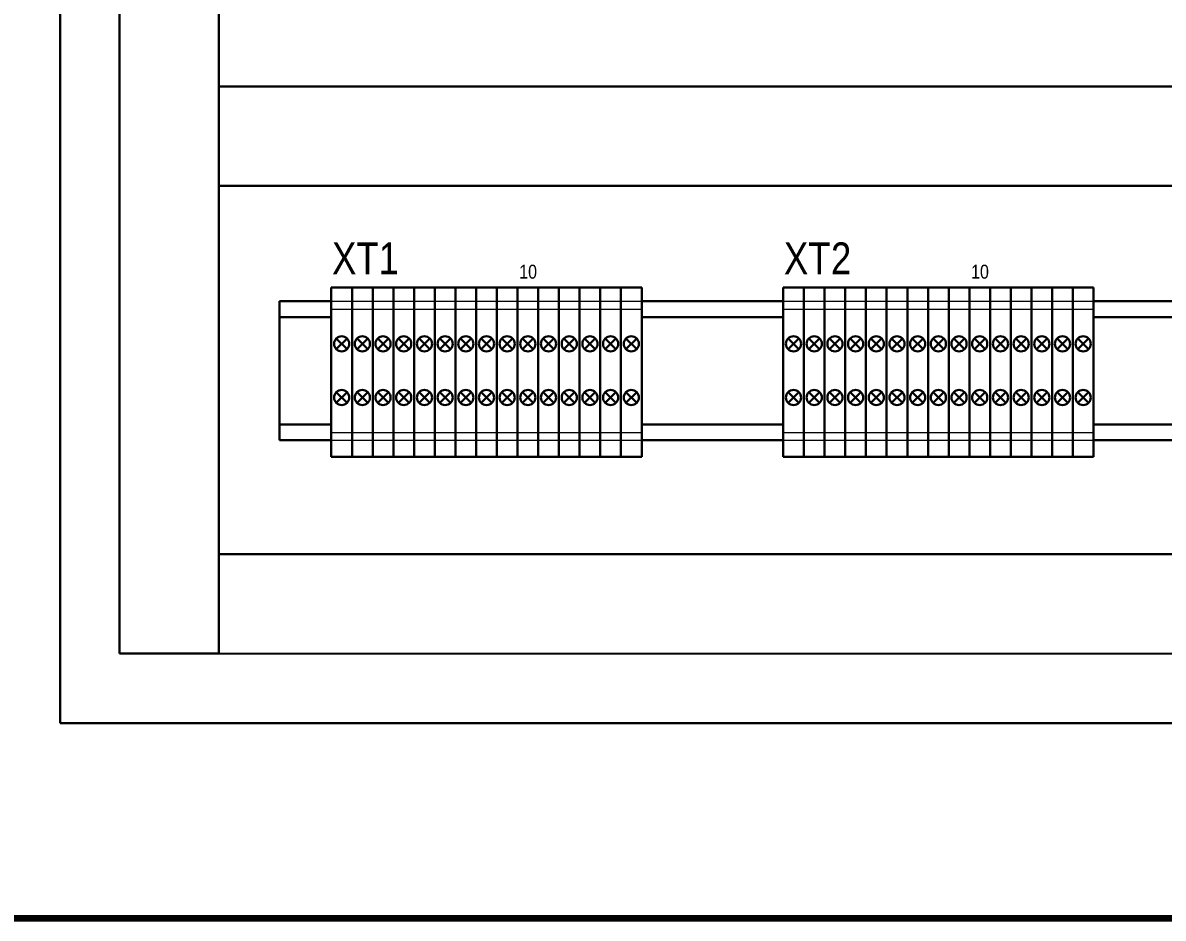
# Model space of a CAD drawing. Header units: millimetres. Extents: x -6000 to 26000, y -6000 to 26000.
# Drawn here: x 69.39 to 109.26, y -3897.21 to -3865.9 of the extents above; entities that cross this region are included whole.
import ezdxf

# ---------------------------------------------------------------- set-up
doc = ezdxf.new("R2010")
doc.units = ezdxf.units.MM
doc.header["$MEASUREMENT"] = 0
for name, color, linetype, lineweight in [('0_Ном._пера__246', 7, 'Continuous', 100), ('Чертеж и Рисунок_Ном._пера__1', 7, 'Continuous', 15), ('Чертеж и Рисунок_Ном._пера__21', 7, 'Continuous', 30)]:
    doc.layers.add(name, color=color, linetype=linetype, lineweight=lineweight)
doc.styles.add('СГЕНЕРИР_СТИЛЬ_1', font='ARIALN.TTF')

msp = doc.modelspace()

# ---------------------------------------------------------------- linework, layer by layer
at = {"layer": '0_Ном._пера__246', "color": 7, "linetype": 'Continuous', "lineweight": 100, "flags": 128}
msp.add_lwpolyline([(415, -3897.207), (415, -3610.207), (20, -3610.207), (20, -3897.207)], close=True, dxfattribs=at)
at = {"layer": 'Чертеж и Рисунок_Ном._пера__1', "color": 7, "linetype": 'Continuous', "lineweight": 15}
for p, q in [((80.174, -3875.627), (80.897, -3875.627)), ((80.174, -3875.905), (80.897, -3875.905)), ((80.897, -3875.627), (81.621, -3875.627)), ((80.897, -3875.905), (81.621, -3875.905)), ((81.621, -3875.627), (82.344, -3875.627)), ((81.621, -3875.905), (82.344, -3875.905)), ((82.344, -3875.627), (83.067, -3875.627)), ((82.344, -3875.905), (83.067, -3875.905)), ((83.067, -3875.627), (83.791, -3875.627)), ((83.067, -3875.905), (83.791, -3875.905)), ((83.791, -3875.627), (84.514, -3875.627)), ((83.791, -3875.905), (84.514, -3875.905)), ((84.514, -3875.627), (85.237, -3875.627)), ((84.514, -3875.905), (85.237, -3875.905)), ((85.237, -3875.627), (85.961, -3875.627)), ((85.237, -3875.905), (85.961, -3875.905)), ((85.961, -3875.627), (86.684, -3875.627)), ((85.961, -3875.905), (86.684, -3875.905)), ((86.684, -3875.627), (87.407, -3875.627)), ((86.684, -3875.905), (87.407, -3875.905)), ((87.407, -3875.627), (88.131, -3875.627)), ((87.407, -3875.905), (88.131, -3875.905)), ((88.131, -3875.627), (88.854, -3875.627)), ((88.131, -3875.905), (88.854, -3875.905)), ((88.854, -3875.627), (89.577, -3875.627)), ((88.854, -3875.905), (89.577, -3875.905)), ((89.577, -3875.627), (90.301, -3875.627)), ((89.577, -3875.905), (90.301, -3875.905)), ((90.301, -3875.627), (91.024, -3875.627)), ((90.301, -3875.905), (91.024, -3875.905)), ((95.972, -3875.627), (96.695, -3875.627)), ((95.972, -3875.905), (96.695, -3875.905)), ((96.695, -3875.627), (97.418, -3875.627)), ((96.695, -3875.905), (97.418, -3875.905)), ((97.418, -3875.627), (98.142, -3875.627)), ((97.418, -3875.905), (98.142, -3875.905)), ((98.142, -3875.627), (98.865, -3875.627)), ((98.142, -3875.905), (98.865, -3875.905)), ((98.865, -3875.627), (99.588, -3875.627)), ((98.865, -3875.905), (99.588, -3875.905)), ((99.588, -3875.627), (100.312, -3875.627)), ((99.588, -3875.905), (100.312, -3875.905)), ((100.312, -3875.627), (101.035, -3875.627)), ((100.312, -3875.905), (101.035, -3875.905)), ((101.035, -3875.627), (101.758, -3875.627)), ((101.035, -3875.905), (101.758, -3875.905)), ((101.758, -3875.627), (102.482, -3875.627)), ((101.758, -3875.905), (102.482, -3875.905)), ((102.482, -3875.627), (103.205, -3875.627)), ((102.482, -3875.905), (103.205, -3875.905)), ((103.205, -3875.627), (103.928, -3875.627)), ((103.205, -3875.905), (103.928, -3875.905)), ((103.928, -3875.627), (104.652, -3875.627)), ((103.928, -3875.905), (104.652, -3875.905)), ((104.652, -3875.627), (105.375, -3875.627)), ((104.652, -3875.905), (105.375, -3875.905)), ((105.375, -3875.627), (106.098, -3875.627)), ((105.375, -3875.905), (106.098, -3875.905)), ((106.098, -3875.627), (106.822, -3875.627)), ((106.098, -3875.905), (106.822, -3875.905)), ((80.174, -3880.217), (80.897, -3880.217)), ((80.897, -3880.217), (81.621, -3880.217)), ((81.621, -3880.217), (82.344, -3880.217)), ((82.344, -3880.217), (83.067, -3880.217)), ((83.067, -3880.217), (83.791, -3880.217)), ((83.791, -3880.217), (84.514, -3880.217)), ((84.514, -3880.217), (85.237, -3880.217)), ((85.237, -3880.217), (85.961, -3880.217)), ((85.961, -3880.217), (86.684, -3880.217)), ((86.684, -3880.217), (87.407, -3880.217)), ((87.407, -3880.217), (88.131, -3880.217)), ((88.131, -3880.217), (88.854, -3880.217)), ((88.854, -3880.217), (89.577, -3880.217)), ((89.577, -3880.217), (90.301, -3880.217)), ((90.301, -3880.217), (91.024, -3880.217)), ((95.972, -3880.217), (96.695, -3880.217)), ((96.695, -3880.217), (97.418, -3880.217)), ((97.418, -3880.217), (98.142, -3880.217)), ((98.142, -3880.217), (98.865, -3880.217)), ((98.865, -3880.217), (99.588, -3880.217)), ((99.588, -3880.217), (100.312, -3880.217)), ((100.312, -3880.217), (101.035, -3880.217)), ((101.035, -3880.217), (101.758, -3880.217)), ((101.758, -3880.217), (102.482, -3880.217)), ((102.482, -3880.217), (103.205, -3880.217)), ((103.205, -3880.217), (103.928, -3880.217)), ((103.928, -3880.217), (104.652, -3880.217)), ((104.652, -3880.217), (105.375, -3880.217)), ((105.375, -3880.217), (106.098, -3880.217)), ((106.098, -3880.217), (106.822, -3880.217)), ((80.174, -3880.496), (80.897, -3880.496)), ((80.897, -3880.496), (81.621, -3880.496)), ((81.621, -3880.496), (82.344, -3880.496)), ((82.344, -3880.496), (83.067, -3880.496)), ((83.067, -3880.496), (83.791, -3880.496)), ((83.791, -3880.496), (84.514, -3880.496)), ((84.514, -3880.496), (85.237, -3880.496)), ((85.237, -3880.496), (85.961, -3880.496)), ((85.961, -3880.496), (86.684, -3880.496)), ((86.684, -3880.496), (87.407, -3880.496)), ((87.407, -3880.496), (88.131, -3880.496)), ((88.131, -3880.496), (88.854, -3880.496)), ((88.854, -3880.496), (89.577, -3880.496)), ((89.577, -3880.496), (90.301, -3880.496)), ((90.301, -3880.496), (91.024, -3880.496)), ((95.972, -3880.496), (96.695, -3880.496)), ((96.695, -3880.496), (97.418, -3880.496)), ((97.418, -3880.496), (98.142, -3880.496)), ((98.142, -3880.496), (98.865, -3880.496)), ((98.865, -3880.496), (99.588, -3880.496)), ((99.588, -3880.496), (100.312, -3880.496)), ((100.312, -3880.496), (101.035, -3880.496)), ((101.035, -3880.496), (101.758, -3880.496)), ((101.758, -3880.496), (102.482, -3880.496)), ((102.482, -3880.496), (103.205, -3880.496)), ((103.205, -3880.496), (103.928, -3880.496)), ((103.928, -3880.496), (104.652, -3880.496)), ((104.652, -3880.496), (105.375, -3880.496)), ((105.375, -3880.496), (106.098, -3880.496)), ((106.098, -3880.496), (106.822, -3880.496))]:
    msp.add_line(p, q, dxfattribs=at)
at = {"layer": 'Чертеж и Рисунок_Ном._пера__21', "color": 7, "linetype": 'Continuous', "lineweight": 30}
for p, q in [((70.696, -3890.386), (70.696, -3639.989)), ((72.766, -3887.956), (72.766, -3645.752)), ((76.243, -3645.752), (76.243, -3887.956)), ((76.243, -3868.124), (148.571, -3868.124)), ((76.243, -3871.602), (76.243, -3868.124)), ((148.571, -3871.602), (76.243, -3871.602)), ((80.174, -3881.068), (80.174, -3875.156)), ((80.174, -3875.156), (80.897, -3875.156)), ((80.897, -3875.156), (80.897, -3881.068)), ((80.897, -3881.068), (80.897, -3875.156)), ((80.897, -3875.156), (81.621, -3875.156)), ((81.621, -3875.156), (81.621, -3881.068)), ((81.621, -3881.068), (81.621, -3875.156)), ((81.621, -3875.156), (82.344, -3875.156)), ((82.344, -3875.156), (82.344, -3881.068)), ((82.344, -3881.068), (82.344, -3875.156)), ((82.344, -3875.156), (83.067, -3875.156)), ((83.067, -3875.156), (83.067, -3881.068)), ((83.067, -3881.068), (83.067, -3875.156)), ((83.067, -3875.156), (83.791, -3875.156)), ((83.791, -3875.156), (83.791, -3881.068)), ((83.791, -3881.068), (83.791, -3875.156)), ((83.791, -3875.156), (84.514, -3875.156)), ((84.514, -3875.156), (84.514, -3881.068)), ((84.514, -3881.068), (84.514, -3875.156)), ((84.514, -3875.156), (85.237, -3875.156)), ((85.237, -3875.156), (85.237, -3881.068)), ((85.237, -3881.068), (85.237, -3875.156)), ((85.237, -3875.156), (85.961, -3875.156)), ((85.961, -3875.156), (85.961, -3881.068)), ((85.961, -3881.068), (85.961, -3875.156)), ((85.961, -3875.156), (86.684, -3875.156)), ((86.684, -3875.156), (86.684, -3881.068)), ((86.684, -3881.068), (86.684, -3875.156)), ((86.684, -3875.156), (87.407, -3875.156)), ((87.407, -3875.156), (87.407, -3881.068)), ((87.407, -3881.068), (87.407, -3875.156)), ((87.407, -3875.156), (88.131, -3875.156)), ((88.131, -3875.156), (88.131, -3881.068)), ((88.131, -3881.068), (88.131, -3875.156)), ((88.131, -3875.156), (88.854, -3875.156)), ((88.854, -3875.156), (88.854, -3881.068)), ((88.854, -3881.068), (88.854, -3875.156)), ((88.854, -3875.156), (89.577, -3875.156)), ((89.577, -3875.156), (89.577, -3881.068)), ((89.577, -3881.068), (89.577, -3875.156)), ((89.577, -3875.156), (90.301, -3875.156)), ((90.301, -3875.156), (90.301, -3881.068)), ((90.301, -3881.068), (90.301, -3875.156)), ((90.301, -3875.156), (91.024, -3875.156)), ((91.024, -3875.156), (91.024, -3881.068)), ((95.972, -3881.068), (95.972, -3875.156)), ((95.972, -3875.156), (96.695, -3875.156)), ((96.695, -3875.156), (96.695, -3881.068)), ((96.695, -3881.068), (96.695, -3875.156)), ((96.695, -3875.156), (97.418, -3875.156)), ((97.418, -3875.156), (97.418, -3881.068)), ((97.418, -3881.068), (97.418, -3875.156)), ((97.418, -3875.156), (98.142, -3875.156)), ((98.142, -3875.156), (98.142, -3881.068)), ((98.142, -3881.068), (98.142, -3875.156)), ((98.142, -3875.156), (98.865, -3875.156)), ((98.865, -3875.156), (98.865, -3881.068)), ((98.865, -3881.068), (98.865, -3875.156)), ((98.865, -3875.156), (99.588, -3875.156)), ((99.588, -3875.156), (99.588, -3881.068)), ((99.588, -3881.068), (99.588, -3875.156)), ((99.588, -3875.156), (100.312, -3875.156)), ((100.312, -3875.156), (100.312, -3881.068)), ((100.312, -3881.068), (100.312, -3875.156)), ((100.312, -3875.156), (101.035, -3875.156)), ((101.035, -3875.156), (101.035, -3881.068)), ((101.035, -3881.068), (101.035, -3875.156)), ((101.035, -3875.156), (101.758, -3875.156)), ((101.758, -3875.156), (101.758, -3881.068)), ((101.758, -3881.068), (101.758, -3875.156)), ((101.758, -3875.156), (102.482, -3875.156)), ((102.482, -3875.156), (102.482, -3881.068)), ((102.482, -3881.068), (102.482, -3875.156)), ((102.482, -3875.156), (103.205, -3875.156)), ((103.205, -3875.156), (103.205, -3881.068)), ((103.205, -3881.068), (103.205, -3875.156)), ((103.205, -3875.156), (103.928, -3875.156)), ((103.928, -3875.156), (103.928, -3881.068)), ((103.928, -3881.068), (103.928, -3875.156)), ((103.928, -3875.156), (104.652, -3875.156)), ((104.652, -3875.156), (104.652, -3881.068)), ((104.652, -3881.068), (104.652, -3875.156)), ((104.652, -3875.156), (105.375, -3875.156)), ((105.375, -3875.156), (105.375, -3881.068)), ((105.375, -3881.068), (105.375, -3875.156)), ((105.375, -3875.156), (106.098, -3875.156)), ((106.098, -3875.156), (106.098, -3881.068)), ((106.098, -3881.068), (106.098, -3875.156)), ((106.098, -3875.156), (106.822, -3875.156)), ((106.822, -3875.156), (106.822, -3881.068)), ((78.366, -3875.627), (80.174, -3875.627)), ((78.366, -3880.496), (78.366, -3875.627)), ((91.024, -3875.627), (95.972, -3875.627)), ((106.822, -3875.627), (110.07, -3875.627)), ((78.366, -3876.184), (80.174, -3876.184)), ((91.024, -3876.184), (95.972, -3876.184)), ((106.822, -3876.184), (110.07, -3876.184)), ((80.723, -3876.935), (80.349, -3877.31)), ((80.349, -3876.935), (80.723, -3877.31)), ((81.446, -3876.935), (81.072, -3877.31)), ((81.072, -3876.935), (81.446, -3877.31)), ((82.17, -3876.935), (81.795, -3877.31)), ((81.795, -3876.935), (82.17, -3877.31)), ((82.893, -3876.935), (82.519, -3877.31)), ((82.519, -3876.935), (82.893, -3877.31)), ((83.616, -3876.935), (83.242, -3877.31)), ((83.242, -3876.935), (83.616, -3877.31)), ((84.34, -3876.935), (83.965, -3877.31)), ((83.965, -3876.935), (84.34, -3877.31)), ((85.063, -3876.935), (84.689, -3877.31)), ((84.689, -3876.935), (85.063, -3877.31)), ((85.786, -3876.935), (85.412, -3877.31)), ((85.412, -3876.935), (85.786, -3877.31)), ((86.51, -3876.935), (86.135, -3877.31)), ((86.135, -3876.935), (86.51, -3877.31)), ((87.233, -3876.935), (86.858, -3877.31)), ((86.858, -3876.935), (87.233, -3877.31)), ((87.956, -3876.935), (87.582, -3877.31)), ((87.582, -3876.935), (87.956, -3877.31)), ((88.68, -3876.935), (88.305, -3877.31)), ((88.305, -3876.935), (88.68, -3877.31)), ((89.403, -3876.935), (89.028, -3877.31)), ((89.028, -3876.935), (89.403, -3877.31)), ((90.126, -3876.935), (89.752, -3877.31)), ((89.752, -3876.935), (90.126, -3877.31)), ((90.849, -3876.935), (90.475, -3877.31)), ((90.475, -3876.935), (90.849, -3877.31)), ((96.521, -3876.935), (96.146, -3877.31)), ((96.146, -3876.935), (96.521, -3877.31)), ((97.244, -3876.935), (96.87, -3877.31)), ((96.87, -3876.935), (97.244, -3877.31)), ((97.967, -3876.935), (97.593, -3877.31)), ((97.593, -3876.935), (97.967, -3877.31)), ((98.691, -3876.935), (98.316, -3877.31)), ((98.316, -3876.935), (98.691, -3877.31)), ((99.414, -3876.935), (99.04, -3877.31)), ((99.04, -3876.935), (99.414, -3877.31)), ((100.137, -3876.935), (99.763, -3877.31)), ((99.763, -3876.935), (100.137, -3877.31)), ((100.861, -3876.935), (100.486, -3877.31)), ((100.486, -3876.935), (100.861, -3877.31)), ((101.584, -3876.935), (101.21, -3877.31)), ((101.21, -3876.935), (101.584, -3877.31)), ((102.307, -3876.935), (101.933, -3877.31)), ((101.933, -3876.935), (102.307, -3877.31)), ((103.031, -3876.935), (102.656, -3877.31)), ((102.656, -3876.935), (103.031, -3877.31)), ((103.754, -3876.935), (103.38, -3877.31)), ((103.38, -3876.935), (103.754, -3877.31)), ((104.477, -3876.935), (104.103, -3877.31)), ((104.103, -3876.935), (104.477, -3877.31)), ((105.201, -3876.935), (104.826, -3877.31)), ((104.826, -3876.935), (105.201, -3877.31)), ((105.924, -3876.935), (105.549, -3877.31)), ((105.549, -3876.935), (105.924, -3877.31)), ((106.647, -3876.935), (106.273, -3877.31)), ((106.273, -3876.935), (106.647, -3877.31)), ((80.723, -3878.813), (80.349, -3879.188)), ((80.349, -3878.813), (80.723, -3879.188)), ((81.446, -3878.813), (81.072, -3879.188)), ((81.072, -3878.813), (81.446, -3879.188)), ((82.17, -3878.813), (81.795, -3879.188)), ((81.795, -3878.813), (82.17, -3879.188)), ((82.893, -3878.813), (82.519, -3879.188)), ((82.519, -3878.813), (82.893, -3879.188)), ((83.616, -3878.813), (83.242, -3879.188)), ((83.242, -3878.813), (83.616, -3879.188)), ((84.34, -3878.813), (83.965, -3879.188)), ((83.965, -3878.813), (84.34, -3879.188)), ((85.063, -3878.813), (84.689, -3879.188)), ((84.689, -3878.813), (85.063, -3879.188)), ((85.786, -3878.813), (85.412, -3879.188)), ((85.412, -3878.813), (85.786, -3879.188)), ((86.51, -3878.813), (86.135, -3879.188)), ((86.135, -3878.813), (86.51, -3879.188)), ((87.233, -3878.813), (86.858, -3879.188)), ((86.858, -3878.813), (87.233, -3879.188)), ((87.956, -3878.813), (87.582, -3879.188)), ((87.582, -3878.813), (87.956, -3879.188)), ((88.68, -3878.813), (88.305, -3879.188)), ((88.305, -3878.813), (88.68, -3879.188)), ((89.403, -3878.813), (89.028, -3879.188)), ((89.028, -3878.813), (89.403, -3879.188)), ((90.126, -3878.813), (89.752, -3879.188)), ((89.752, -3878.813), (90.126, -3879.188)), ((90.849, -3878.813), (90.475, -3879.188)), ((90.475, -3878.813), (90.849, -3879.188)), ((96.521, -3878.813), (96.146, -3879.188)), ((96.146, -3878.813), (96.521, -3879.188)), ((97.244, -3878.813), (96.87, -3879.188)), ((96.87, -3878.813), (97.244, -3879.188)), ((97.967, -3878.813), (97.593, -3879.188)), ((97.593, -3878.813), (97.967, -3879.188)), ((98.691, -3878.813), (98.316, -3879.188)), ((98.316, -3878.813), (98.691, -3879.188)), ((99.414, -3878.813), (99.04, -3879.188)), ((99.04, -3878.813), (99.414, -3879.188)), ((100.137, -3878.813), (99.763, -3879.188)), ((99.763, -3878.813), (100.137, -3879.188)), ((100.861, -3878.813), (100.486, -3879.188)), ((100.486, -3878.813), (100.861, -3879.188)), ((101.584, -3878.813), (101.21, -3879.188)), ((101.21, -3878.813), (101.584, -3879.188)), ((102.307, -3878.813), (101.933, -3879.188)), ((101.933, -3878.813), (102.307, -3879.188)), ((103.031, -3878.813), (102.656, -3879.188)), ((102.656, -3878.813), (103.031, -3879.188)), ((103.754, -3878.813), (103.38, -3879.188)), ((103.38, -3878.813), (103.754, -3879.188)), ((104.477, -3878.813), (104.103, -3879.188)), ((104.103, -3878.813), (104.477, -3879.188)), ((105.201, -3878.813), (104.826, -3879.188)), ((104.826, -3878.813), (105.201, -3879.188)), ((105.924, -3878.813), (105.549, -3879.188)), ((105.549, -3878.813), (105.924, -3879.188)), ((106.647, -3878.813), (106.273, -3879.188)), ((106.273, -3878.813), (106.647, -3879.188)), ((80.14, -3879.939), (78.366, -3879.939)), ((91.024, -3879.939), (95.972, -3879.939)), ((106.822, -3879.939), (110.07, -3879.939)), ((80.132, -3880.496), (78.366, -3880.496)), ((91.024, -3880.496), (95.972, -3880.496)), ((106.822, -3880.496), (110.07, -3880.496)), ((80.897, -3881.068), (80.174, -3881.068)), ((81.621, -3881.068), (80.897, -3881.068)), ((82.344, -3881.068), (81.621, -3881.068)), ((83.067, -3881.068), (82.344, -3881.068)), ((83.791, -3881.068), (83.067, -3881.068)), ((84.514, -3881.068), (83.791, -3881.068)), ((85.237, -3881.068), (84.514, -3881.068)), ((85.961, -3881.068), (85.237, -3881.068)), ((86.684, -3881.068), (85.961, -3881.068)), ((87.407, -3881.068), (86.684, -3881.068)), ((88.131, -3881.068), (87.407, -3881.068)), ((88.854, -3881.068), (88.131, -3881.068)), ((89.577, -3881.068), (88.854, -3881.068)), ((90.301, -3881.068), (89.577, -3881.068)), ((91.024, -3881.068), (90.301, -3881.068)), ((96.695, -3881.068), (95.972, -3881.068)), ((97.418, -3881.068), (96.695, -3881.068)), ((98.142, -3881.068), (97.418, -3881.068)), ((98.865, -3881.068), (98.142, -3881.068)), ((99.588, -3881.068), (98.865, -3881.068)), ((100.312, -3881.068), (99.588, -3881.068)), ((101.035, -3881.068), (100.312, -3881.068)), ((101.758, -3881.068), (101.035, -3881.068)), ((102.482, -3881.068), (101.758, -3881.068)), ((103.205, -3881.068), (102.482, -3881.068)), ((103.928, -3881.068), (103.205, -3881.068)), ((104.652, -3881.068), (103.928, -3881.068)), ((105.375, -3881.068), (104.652, -3881.068)), ((106.098, -3881.068), (105.375, -3881.068)), ((106.822, -3881.068), (106.098, -3881.068)), ((76.243, -3884.481), (148.571, -3884.481)), ((76.243, -3887.956), (76.243, -3884.481)), ((76.243, -3887.956), (72.766, -3887.956)), ((148.571, -3887.959), (76.243, -3887.956)), ((154.156, -3890.386), (70.696, -3890.386))]:
    msp.add_line(p, q, dxfattribs=at)
for centre in [(80.536, -3877.122), (81.259, -3877.122), (81.982, -3877.122), (82.706, -3877.122), (83.429, -3877.122), (84.152, -3877.122), (84.876, -3877.122), (85.599, -3877.122), (86.322, -3877.122), (87.046, -3877.122), (87.769, -3877.122), (88.492, -3877.122), (89.216, -3877.122), (89.939, -3877.122), (90.662, -3877.122), (96.334, -3877.122), (97.057, -3877.122), (97.78, -3877.122), (98.503, -3877.122), (99.227, -3877.122), (99.95, -3877.122), (100.673, -3877.122), (101.397, -3877.122), (102.12, -3877.122), (102.843, -3877.122), (103.567, -3877.122), (104.29, -3877.122), (105.013, -3877.122), (105.737, -3877.122), (106.46, -3877.122), (80.536, -3879), (81.259, -3879), (81.982, -3879), (82.706, -3879), (83.429, -3879), (84.152, -3879), (84.876, -3879), (85.599, -3879), (86.322, -3879), (87.046, -3879), (87.769, -3879), (88.492, -3879), (89.216, -3879), (89.939, -3879), (90.662, -3879), (96.334, -3879), (97.057, -3879), (97.78, -3879), (98.503, -3879), (99.227, -3879), (99.95, -3879), (100.673, -3879), (101.397, -3879), (102.12, -3879), (102.843, -3879), (103.567, -3879), (104.29, -3879), (105.013, -3879), (105.737, -3879), (106.46, -3879)]:
    msp.add_circle(centre, 0.265, dxfattribs=at)

# ---------------------------------------------------------------- texts
at = {"layer": 'Чертеж и Рисунок_Ном._пера__1', "color": 7, "linetype": 'Continuous', "lineweight": 15, "attachment_point": 7, "style": 'СГЕНЕРИР_СТИЛЬ_1'}
for s, insert, char_height in [('\\A1;{\\pql;\\fArial Narrow|b0|i0|c204|p34;XT1}', (80.2, -3874.688), 1.1128), ('\\A1;{\\pql;\\fArial Narrow|b0|i0|c204|p34;XT}', (95.997, -3874.688), 1.1128), ('\\A1;{\\pql;\\fArial Narrow|b0|i0|c204|p34;2}', (97.642, -3874.688), 1.1128), ('\\A1;{\\pql;\\fArial Narrow|b0|i0|c204|p34;10}', (86.744, -3874.849), 0.48685), ('\\A1;{\\pql;\\fArial Narrow|b0|i0|c204|p34;10}', (102.542, -3874.849), 0.48685)]:
    msp.add_mtext(s, dxfattribs=dict(at, insert=insert, char_height=char_height))

doc.saveas('drawing.dxf')
